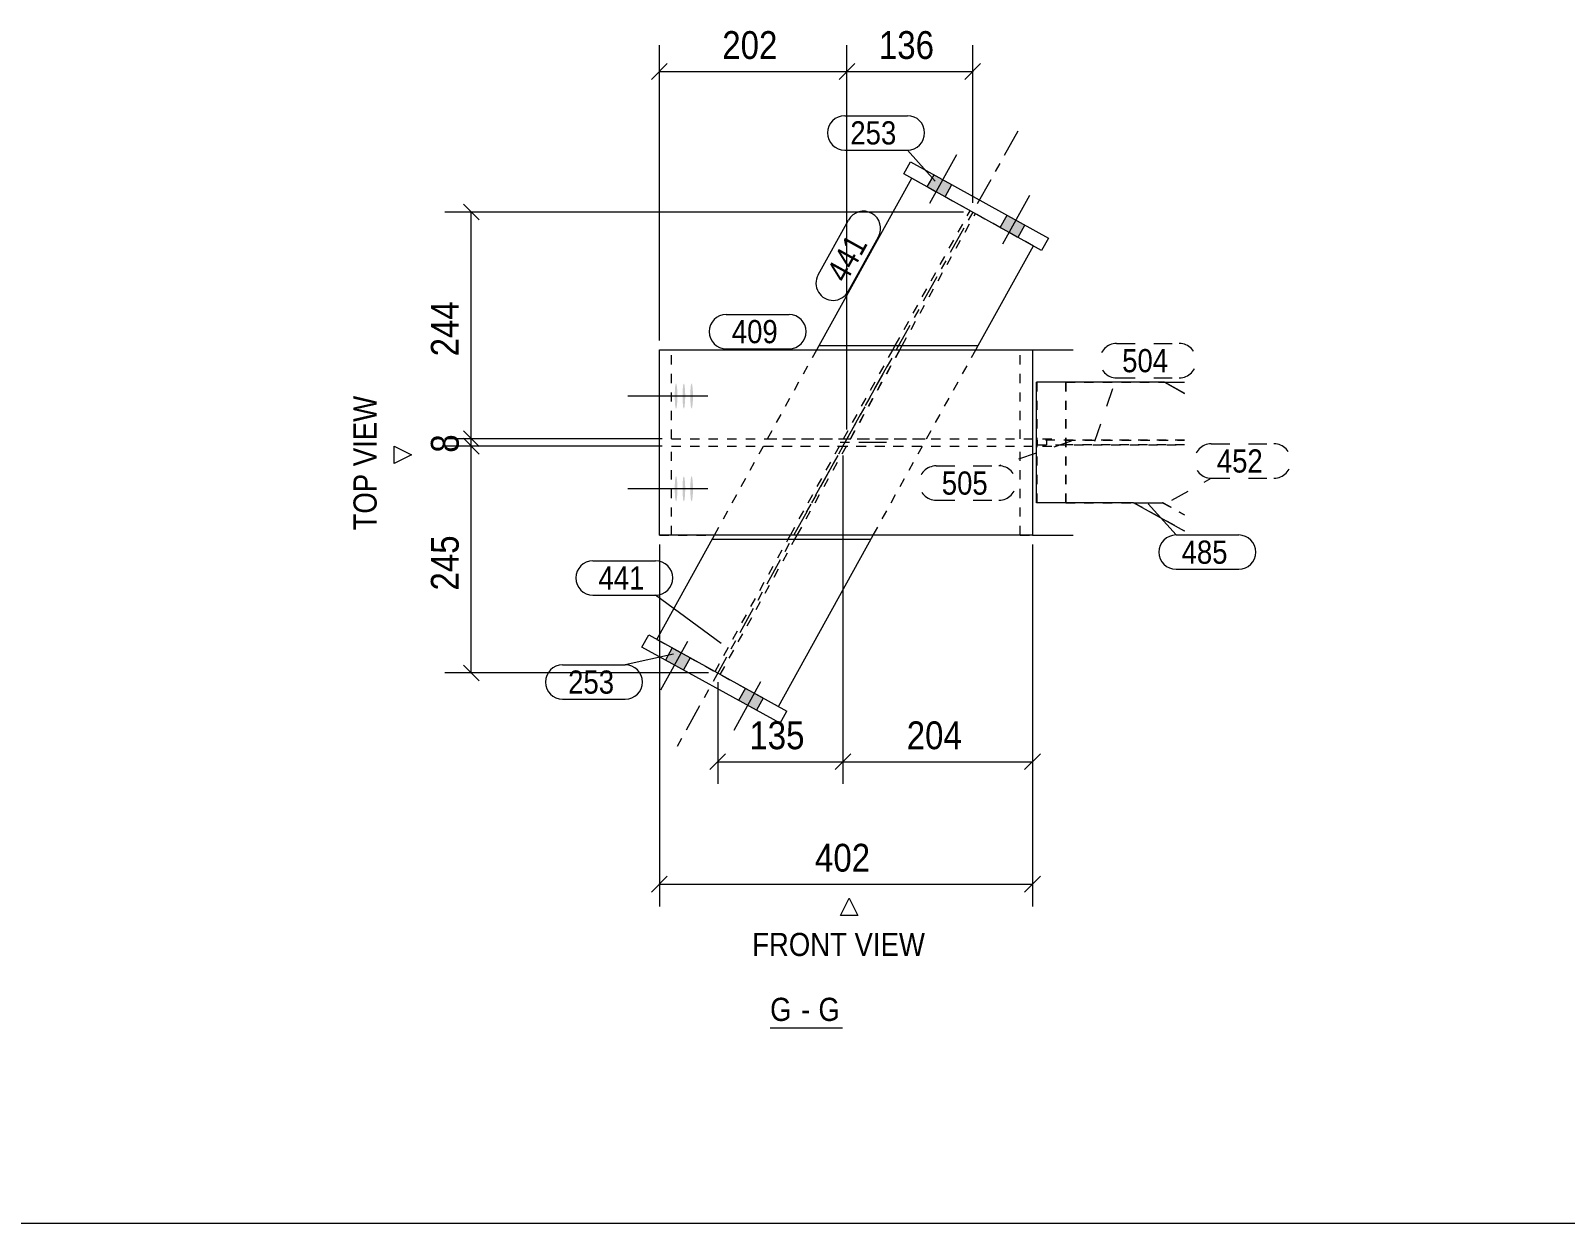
# Model space of a CAD drawing. Header units: millimetres. Extents: x 2 to 825, y 1 to 579.
# Drawn here: x 494 to 659.5, y 5 to 133.6 of the extents above; entities that cross this region are included whole.
import ezdxf

# ---------------------------------------------------------------- set-up
doc = ezdxf.new("R2010")
doc.units = ezdxf.units.MM
for name, pattern in [('XKITLINE00', [0]), ('XKITLINE01', [4, 1, -1, 1, -1]), ('XKITLINE02', [4, 2, -2]), ('XKITLINE03', [6, 3, -1, 1, -1])]:
    doc.linetypes.add(name, pattern=pattern)
for name, color, linetype, lineweight in [('Bolt', 3, 'Continuous', 0), ('Dimensions', 7, 'Continuous', 0), ('DrawingSheet', 5, 'Continuous', 0), ('OtherObjectType', 7, 'Continuous', 0), ('Part', 2, 'Continuous', 0), ('PartMark', 7, 'Continuous', 0)]:
    doc.layers.add(name, color=color, linetype=linetype, lineweight=lineweight)
doc.styles.add('ARIAL', font='ARIAL.TTF')

# ---------------------------------------------------------------- blocks, each defined once
blk = doc.blocks.new('*A95')
at = {"layer": 'Bolt'}
for points in [[(563.49, 94.24), (563.49, 94.27), (563.49, 94.3), (563.49, 94.34), (563.49, 94.37), (563.49, 94.4), (563.49, 94.43), (563.49, 94.47), (563.49, 94.5), (563.49, 94.53), (563.49, 94.56), (563.49, 94.59), (563.49, 94.63), (563.49, 94.66), (563.5, 94.69), (563.5, 94.72), (563.5, 94.75), (563.5, 94.78), (563.5, 94.81), (563.5, 94.84), (563.5, 94.87), (563.51, 94.9), (563.51, 94.93), (563.51, 94.95), (563.51, 94.98), (563.51, 95.01), (563.52, 95.03), (563.52, 95.06), (563.52, 95.08), (563.52, 95.11), (563.53, 95.13), (563.53, 95.16), (563.53, 95.18), (563.53, 95.2), (563.54, 95.23), (563.54, 95.25), (563.54, 95.27), (563.54, 95.29), (563.55, 95.31), (563.55, 95.33), (563.55, 95.34), (563.55, 95.36), (563.56, 95.38), (563.56, 95.39), (563.56, 95.41), (563.57, 95.42), (563.57, 95.44), (563.57, 95.45), (563.58, 95.46), (563.58, 95.47), (563.58, 95.48), (563.59, 95.49), (563.59, 95.5), (563.59, 95.51), (563.6, 95.52), (563.6, 95.53), (563.6, 95.53), (563.61, 95.54), (563.61, 95.54), (563.61, 95.55), (563.62, 95.55), (563.62, 95.55), (563.62, 95.55), (563.63, 95.55), (563.63, 95.55), (563.63, 95.55), (563.64, 95.55), (563.64, 95.55), (563.65, 95.54), (563.65, 95.54), (563.65, 95.53), (563.66, 95.53), (563.66, 95.52), (563.66, 95.51), (563.67, 95.5), (563.67, 95.49), (563.67, 95.48), (563.68, 95.47), (563.68, 95.46), (563.68, 95.45), (563.69, 95.44), (563.69, 95.42), (563.69, 95.41), (563.69, 95.39), (563.7, 95.38), (563.7, 95.36), (563.7, 95.34), (563.71, 95.33), (563.71, 95.31), (563.71, 95.29), (563.71, 95.27), (563.72, 95.25), (563.72, 95.23), (563.72, 95.2), (563.73, 95.18), (563.73, 95.16), (563.73, 95.13), (563.73, 95.11), (563.73, 95.08), (563.74, 95.06), (563.74, 95.03), (563.74, 95.01), (563.74, 94.98), (563.75, 94.95), (563.75, 94.93), (563.75, 94.9), (563.75, 94.87), (563.75, 94.84), (563.75, 94.81), (563.76, 94.78), (563.76, 94.75), (563.76, 94.72), (563.76, 94.69), (563.76, 94.66), (563.76, 94.63), (563.76, 94.59), (563.76, 94.56), (563.77, 94.53), (563.77, 94.5), (563.77, 94.47), (563.77, 94.43), (563.77, 94.4), (563.77, 94.37), (563.77, 94.34), (563.77, 94.3), (563.77, 94.27), (563.77, 94.24), (563.77, 94.2), (563.77, 94.17), (563.77, 94.14), (563.77, 94.1), (563.77, 94.07), (563.77, 94.04), (563.77, 94), (563.77, 93.97), (563.77, 93.94), (563.77, 93.91), (563.77, 93.87), (563.76, 93.84), (563.76, 93.81), (563.76, 93.78), (563.76, 93.75), (563.76, 93.72), (563.76, 93.69), (563.76, 93.66), (563.76, 93.63), (563.75, 93.6), (563.75, 93.57), (563.75, 93.54), (563.75, 93.51), (563.75, 93.48), (563.75, 93.45), (563.74, 93.43), (563.74, 93.4), (563.74, 93.37), (563.74, 93.35), (563.73, 93.32), (563.73, 93.3), (563.73, 93.27), (563.73, 93.25), (563.73, 93.23), (563.72, 93.2), (563.72, 93.18), (563.72, 93.16), (563.71, 93.14), (563.71, 93.12), (563.71, 93.1), (563.71, 93.08), (563.7, 93.06), (563.7, 93.04), (563.7, 93.03), (563.69, 93.01), (563.69, 93), (563.69, 92.98), (563.69, 92.97), (563.68, 92.96), (563.68, 92.94), (563.68, 92.93), (563.67, 92.92), (563.67, 92.91), (563.67, 92.9), (563.66, 92.89), (563.66, 92.89), (563.66, 92.88), (563.65, 92.87), (563.65, 92.87), (563.65, 92.86), (563.64, 92.86), (563.64, 92.86), (563.63, 92.85), (563.63, 92.85), (563.63, 92.85), (563.62, 92.85), (563.62, 92.85), (563.62, 92.86), (563.61, 92.86), (563.61, 92.86), (563.61, 92.87), (563.6, 92.87), (563.6, 92.88), (563.6, 92.89), (563.59, 92.89), (563.59, 92.9), (563.59, 92.91), (563.58, 92.92), (563.58, 92.93), (563.58, 92.94), (563.57, 92.96), (563.57, 92.97), (563.57, 92.98), (563.56, 93), (563.56, 93.01), (563.56, 93.03), (563.55, 93.04), (563.55, 93.06), (563.55, 93.08), (563.55, 93.1), (563.54, 93.12), (563.54, 93.14), (563.54, 93.16), (563.54, 93.18), (563.53, 93.2), (563.53, 93.23), (563.53, 93.25), (563.53, 93.27), (563.52, 93.3), (563.52, 93.32), (563.52, 93.35), (563.52, 93.37), (563.51, 93.4), (563.51, 93.43), (563.51, 93.45), (563.51, 93.48), (563.51, 93.51), (563.5, 93.54), (563.5, 93.57), (563.5, 93.6), (563.5, 93.63), (563.5, 93.66), (563.5, 93.69), (563.5, 93.72), (563.49, 93.75), (563.49, 93.78), (563.49, 93.81), (563.49, 93.84), (563.49, 93.87), (563.49, 93.91), (563.49, 93.94), (563.49, 93.97), (563.49, 94), (563.49, 94.04), (563.49, 94.07), (563.49, 94.1), (563.49, 94.14), (563.49, 94.17), (563.49, 94.2)], [(564.33, 94.24), (564.33, 94.27), (564.33, 94.3), (564.33, 94.34), (564.33, 94.37), (564.33, 94.4), (564.33, 94.43), (564.33, 94.47), (564.33, 94.5), (564.33, 94.53), (564.33, 94.56), (564.33, 94.59), (564.33, 94.63), (564.33, 94.66), (564.33, 94.69), (564.34, 94.72), (564.34, 94.75), (564.34, 94.78), (564.34, 94.81), (564.34, 94.84), (564.34, 94.87), (564.35, 94.9), (564.35, 94.93), (564.35, 94.95), (564.35, 94.98), (564.35, 95.01), (564.36, 95.03), (564.36, 95.06), (564.36, 95.08), (564.36, 95.11), (564.36, 95.13), (564.37, 95.16), (564.37, 95.18), (564.37, 95.2), (564.37, 95.23), (564.38, 95.25), (564.38, 95.27), (564.38, 95.29), (564.39, 95.31), (564.39, 95.33), (564.39, 95.34), (564.39, 95.36), (564.4, 95.38), (564.4, 95.39), (564.4, 95.41), (564.41, 95.42), (564.41, 95.44), (564.41, 95.45), (564.42, 95.46), (564.42, 95.47), (564.42, 95.48), (564.43, 95.49), (564.43, 95.5), (564.43, 95.51), (564.44, 95.52), (564.44, 95.53), (564.44, 95.53), (564.45, 95.54), (564.45, 95.54), (564.45, 95.55), (564.46, 95.55), (564.46, 95.55), (564.46, 95.55), (564.47, 95.55), (564.47, 95.55), (564.47, 95.55), (564.48, 95.55), (564.48, 95.55), (564.48, 95.54), (564.49, 95.54), (564.49, 95.53), (564.49, 95.53), (564.5, 95.52), (564.5, 95.51), (564.5, 95.5), (564.51, 95.49), (564.51, 95.48), (564.51, 95.47), (564.52, 95.46), (564.52, 95.45), (564.52, 95.44), (564.53, 95.42), (564.53, 95.41), (564.53, 95.39), (564.54, 95.38), (564.54, 95.36), (564.54, 95.34), (564.55, 95.33), (564.55, 95.31), (564.55, 95.29), (564.55, 95.27), (564.56, 95.25), (564.56, 95.23), (564.56, 95.2), (564.56, 95.18), (564.57, 95.16), (564.57, 95.13), (564.57, 95.11), (564.57, 95.08), (564.58, 95.06), (564.58, 95.03), (564.58, 95.01), (564.58, 94.98), (564.58, 94.95), (564.59, 94.93), (564.59, 94.9), (564.59, 94.87), (564.59, 94.84), (564.59, 94.81), (564.59, 94.78), (564.6, 94.75), (564.6, 94.72), (564.6, 94.69), (564.6, 94.66), (564.6, 94.63), (564.6, 94.59), (564.6, 94.56), (564.6, 94.53), (564.61, 94.5), (564.61, 94.47), (564.61, 94.43), (564.61, 94.4), (564.61, 94.37), (564.61, 94.34), (564.61, 94.3), (564.61, 94.27), (564.61, 94.24), (564.61, 94.2), (564.61, 94.17), (564.61, 94.14), (564.61, 94.1), (564.61, 94.07), (564.61, 94.04), (564.61, 94), (564.61, 93.97), (564.61, 93.94), (564.61, 93.91), (564.6, 93.87), (564.6, 93.84), (564.6, 93.81), (564.6, 93.78), (564.6, 93.75), (564.6, 93.72), (564.6, 93.69), (564.6, 93.66), (564.59, 93.63), (564.59, 93.6), (564.59, 93.57), (564.59, 93.54), (564.59, 93.51), (564.59, 93.48), (564.58, 93.45), (564.58, 93.43), (564.58, 93.4), (564.58, 93.37), (564.58, 93.35), (564.57, 93.32), (564.57, 93.3), (564.57, 93.27), (564.57, 93.25), (564.56, 93.23), (564.56, 93.2), (564.56, 93.18), (564.56, 93.16), (564.55, 93.14), (564.55, 93.12), (564.55, 93.1), (564.55, 93.08), (564.54, 93.06), (564.54, 93.04), (564.54, 93.03), (564.53, 93.01), (564.53, 93), (564.53, 92.98), (564.52, 92.97), (564.52, 92.96), (564.52, 92.94), (564.51, 92.93), (564.51, 92.92), (564.51, 92.91), (564.5, 92.9), (564.5, 92.89), (564.5, 92.89), (564.49, 92.88), (564.49, 92.87), (564.49, 92.87), (564.48, 92.86), (564.48, 92.86), (564.48, 92.86), (564.47, 92.85), (564.47, 92.85), (564.47, 92.85), (564.46, 92.85), (564.46, 92.85), (564.46, 92.86), (564.45, 92.86), (564.45, 92.86), (564.45, 92.87), (564.44, 92.87), (564.44, 92.88), (564.44, 92.89), (564.43, 92.89), (564.43, 92.9), (564.43, 92.91), (564.42, 92.92), (564.42, 92.93), (564.42, 92.94), (564.41, 92.96), (564.41, 92.97), (564.41, 92.98), (564.4, 93), (564.4, 93.01), (564.4, 93.03), (564.39, 93.04), (564.39, 93.06), (564.39, 93.08), (564.39, 93.1), (564.38, 93.12), (564.38, 93.14), (564.38, 93.16), (564.37, 93.18), (564.37, 93.2), (564.37, 93.23), (564.37, 93.25), (564.36, 93.27), (564.36, 93.3), (564.36, 93.32), (564.36, 93.35), (564.36, 93.37), (564.35, 93.4), (564.35, 93.43), (564.35, 93.45), (564.35, 93.48), (564.35, 93.51), (564.34, 93.54), (564.34, 93.57), (564.34, 93.6), (564.34, 93.63), (564.34, 93.66), (564.34, 93.69), (564.33, 93.72), (564.33, 93.75), (564.33, 93.78), (564.33, 93.81), (564.33, 93.84), (564.33, 93.87), (564.33, 93.91), (564.33, 93.94), (564.33, 93.97), (564.33, 94), (564.33, 94.04), (564.33, 94.07), (564.33, 94.1), (564.33, 94.14), (564.33, 94.17), (564.33, 94.2)], [(565.16, 94.24), (565.16, 94.27), (565.16, 94.3), (565.17, 94.34), (565.17, 94.37), (565.17, 94.4), (565.17, 94.43), (565.17, 94.47), (565.17, 94.5), (565.17, 94.53), (565.17, 94.56), (565.17, 94.59), (565.17, 94.63), (565.17, 94.66), (565.17, 94.69), (565.18, 94.72), (565.18, 94.75), (565.18, 94.78), (565.18, 94.81), (565.18, 94.84), (565.18, 94.87), (565.18, 94.9), (565.19, 94.93), (565.19, 94.95), (565.19, 94.98), (565.19, 95.01), (565.19, 95.03), (565.2, 95.06), (565.2, 95.08), (565.2, 95.11), (565.2, 95.13), (565.21, 95.16), (565.21, 95.18), (565.21, 95.2), (565.21, 95.23), (565.22, 95.25), (565.22, 95.27), (565.22, 95.29), (565.22, 95.31), (565.23, 95.33), (565.23, 95.34), (565.23, 95.36), (565.24, 95.38), (565.24, 95.39), (565.24, 95.41), (565.25, 95.42), (565.25, 95.44), (565.25, 95.45), (565.26, 95.46), (565.26, 95.47), (565.26, 95.48), (565.26, 95.49), (565.27, 95.5), (565.27, 95.51), (565.27, 95.52), (565.28, 95.53), (565.28, 95.53), (565.29, 95.54), (565.29, 95.54), (565.29, 95.55), (565.3, 95.55), (565.3, 95.55), (565.3, 95.55), (565.31, 95.55), (565.31, 95.55), (565.31, 95.55), (565.32, 95.55), (565.32, 95.55), (565.32, 95.54), (565.33, 95.54), (565.33, 95.53), (565.33, 95.53), (565.34, 95.52), (565.34, 95.51), (565.34, 95.5), (565.35, 95.49), (565.35, 95.48), (565.35, 95.47), (565.36, 95.46), (565.36, 95.45), (565.36, 95.44), (565.37, 95.42), (565.37, 95.41), (565.37, 95.39), (565.38, 95.38), (565.38, 95.36), (565.38, 95.34), (565.38, 95.33), (565.39, 95.31), (565.39, 95.29), (565.39, 95.27), (565.4, 95.25), (565.4, 95.23), (565.4, 95.2), (565.4, 95.18), (565.41, 95.16), (565.41, 95.13), (565.41, 95.11), (565.41, 95.08), (565.42, 95.06), (565.42, 95.03), (565.42, 95.01), (565.42, 94.98), (565.42, 94.95), (565.43, 94.93), (565.43, 94.9), (565.43, 94.87), (565.43, 94.84), (565.43, 94.81), (565.43, 94.78), (565.44, 94.75), (565.44, 94.72), (565.44, 94.69), (565.44, 94.66), (565.44, 94.63), (565.44, 94.59), (565.44, 94.56), (565.44, 94.53), (565.44, 94.5), (565.44, 94.47), (565.45, 94.43), (565.45, 94.4), (565.45, 94.37), (565.45, 94.34), (565.45, 94.3), (565.45, 94.27), (565.45, 94.24), (565.45, 94.2), (565.45, 94.17), (565.45, 94.14), (565.45, 94.1), (565.45, 94.07), (565.45, 94.04), (565.45, 94), (565.45, 93.97), (565.44, 93.94), (565.44, 93.91), (565.44, 93.87), (565.44, 93.84), (565.44, 93.81), (565.44, 93.78), (565.44, 93.75), (565.44, 93.72), (565.44, 93.69), (565.44, 93.66), (565.43, 93.63), (565.43, 93.6), (565.43, 93.57), (565.43, 93.54), (565.43, 93.51), (565.43, 93.48), (565.42, 93.45), (565.42, 93.43), (565.42, 93.4), (565.42, 93.37), (565.42, 93.35), (565.41, 93.32), (565.41, 93.3), (565.41, 93.27), (565.41, 93.25), (565.4, 93.23), (565.4, 93.2), (565.4, 93.18), (565.4, 93.16), (565.39, 93.14), (565.39, 93.12), (565.39, 93.1), (565.38, 93.08), (565.38, 93.06), (565.38, 93.04), (565.38, 93.03), (565.37, 93.01), (565.37, 93), (565.37, 92.98), (565.36, 92.97), (565.36, 92.96), (565.36, 92.94), (565.35, 92.93), (565.35, 92.92), (565.35, 92.91), (565.34, 92.9), (565.34, 92.89), (565.34, 92.89), (565.33, 92.88), (565.33, 92.87), (565.33, 92.87), (565.32, 92.86), (565.32, 92.86), (565.32, 92.86), (565.31, 92.85), (565.31, 92.85), (565.31, 92.85), (565.3, 92.85), (565.3, 92.85), (565.3, 92.86), (565.29, 92.86), (565.29, 92.86), (565.29, 92.87), (565.28, 92.87), (565.28, 92.88), (565.27, 92.89), (565.27, 92.89), (565.27, 92.9), (565.26, 92.91), (565.26, 92.92), (565.26, 92.93), (565.26, 92.94), (565.25, 92.96), (565.25, 92.97), (565.25, 92.98), (565.24, 93), (565.24, 93.01), (565.24, 93.03), (565.23, 93.04), (565.23, 93.06), (565.23, 93.08), (565.22, 93.1), (565.22, 93.12), (565.22, 93.14), (565.22, 93.16), (565.21, 93.18), (565.21, 93.2), (565.21, 93.23), (565.21, 93.25), (565.2, 93.27), (565.2, 93.3), (565.2, 93.32), (565.2, 93.35), (565.19, 93.37), (565.19, 93.4), (565.19, 93.43), (565.19, 93.45), (565.19, 93.48), (565.18, 93.51), (565.18, 93.54), (565.18, 93.57), (565.18, 93.6), (565.18, 93.63), (565.18, 93.66), (565.18, 93.69), (565.17, 93.72), (565.17, 93.75), (565.17, 93.78), (565.17, 93.81), (565.17, 93.84), (565.17, 93.87), (565.17, 93.91), (565.17, 93.94), (565.17, 93.97), (565.17, 94), (565.17, 94.04), (565.17, 94.07), (565.16, 94.1), (565.16, 94.14), (565.16, 94.17), (565.16, 94.2)], [(563.49, 84.24), (563.49, 84.27), (563.49, 84.3), (563.49, 84.34), (563.49, 84.37), (563.49, 84.4), (563.49, 84.43), (563.49, 84.47), (563.49, 84.5), (563.49, 84.53), (563.49, 84.56), (563.49, 84.59), (563.49, 84.63), (563.49, 84.66), (563.5, 84.69), (563.5, 84.72), (563.5, 84.75), (563.5, 84.78), (563.5, 84.81), (563.5, 84.84), (563.5, 84.87), (563.51, 84.9), (563.51, 84.93), (563.51, 84.95), (563.51, 84.98), (563.51, 85.01), (563.52, 85.03), (563.52, 85.06), (563.52, 85.08), (563.52, 85.11), (563.53, 85.13), (563.53, 85.16), (563.53, 85.18), (563.53, 85.2), (563.54, 85.23), (563.54, 85.25), (563.54, 85.27), (563.54, 85.29), (563.55, 85.31), (563.55, 85.33), (563.55, 85.34), (563.55, 85.36), (563.56, 85.38), (563.56, 85.39), (563.56, 85.41), (563.57, 85.42), (563.57, 85.44), (563.57, 85.45), (563.58, 85.46), (563.58, 85.47), (563.58, 85.48), (563.59, 85.49), (563.59, 85.5), (563.59, 85.51), (563.6, 85.52), (563.6, 85.53), (563.6, 85.53), (563.61, 85.54), (563.61, 85.54), (563.61, 85.55), (563.62, 85.55), (563.62, 85.55), (563.62, 85.55), (563.63, 85.55), (563.63, 85.55), (563.63, 85.55), (563.64, 85.55), (563.64, 85.55), (563.65, 85.54), (563.65, 85.54), (563.65, 85.53), (563.66, 85.53), (563.66, 85.52), (563.66, 85.51), (563.67, 85.5), (563.67, 85.49), (563.67, 85.48), (563.68, 85.47), (563.68, 85.46), (563.68, 85.45), (563.69, 85.44), (563.69, 85.42), (563.69, 85.41), (563.69, 85.39), (563.7, 85.38), (563.7, 85.36), (563.7, 85.34), (563.71, 85.33), (563.71, 85.31), (563.71, 85.29), (563.71, 85.27), (563.72, 85.25), (563.72, 85.23), (563.72, 85.2), (563.73, 85.18), (563.73, 85.16), (563.73, 85.13), (563.73, 85.11), (563.73, 85.08), (563.74, 85.06), (563.74, 85.03), (563.74, 85.01), (563.74, 84.98), (563.75, 84.95), (563.75, 84.93), (563.75, 84.9), (563.75, 84.87), (563.75, 84.84), (563.75, 84.81), (563.76, 84.78), (563.76, 84.75), (563.76, 84.72), (563.76, 84.69), (563.76, 84.66), (563.76, 84.63), (563.76, 84.59), (563.76, 84.56), (563.77, 84.53), (563.77, 84.5), (563.77, 84.47), (563.77, 84.43), (563.77, 84.4), (563.77, 84.37), (563.77, 84.34), (563.77, 84.3), (563.77, 84.27), (563.77, 84.24), (563.77, 84.2), (563.77, 84.17), (563.77, 84.14), (563.77, 84.1), (563.77, 84.07), (563.77, 84.04), (563.77, 84), (563.77, 83.97), (563.77, 83.94), (563.77, 83.91), (563.77, 83.87), (563.76, 83.84), (563.76, 83.81), (563.76, 83.78), (563.76, 83.75), (563.76, 83.72), (563.76, 83.69), (563.76, 83.66), (563.76, 83.63), (563.75, 83.6), (563.75, 83.57), (563.75, 83.54), (563.75, 83.51), (563.75, 83.48), (563.75, 83.45), (563.74, 83.43), (563.74, 83.4), (563.74, 83.37), (563.74, 83.35), (563.73, 83.32), (563.73, 83.3), (563.73, 83.27), (563.73, 83.25), (563.73, 83.23), (563.72, 83.2), (563.72, 83.18), (563.72, 83.16), (563.71, 83.14), (563.71, 83.12), (563.71, 83.1), (563.71, 83.08), (563.7, 83.06), (563.7, 83.04), (563.7, 83.03), (563.69, 83.01), (563.69, 83), (563.69, 82.98), (563.69, 82.97), (563.68, 82.96), (563.68, 82.94), (563.68, 82.93), (563.67, 82.92), (563.67, 82.91), (563.67, 82.9), (563.66, 82.89), (563.66, 82.89), (563.66, 82.88), (563.65, 82.87), (563.65, 82.87), (563.65, 82.86), (563.64, 82.86), (563.64, 82.86), (563.63, 82.85), (563.63, 82.85), (563.63, 82.85), (563.62, 82.85), (563.62, 82.85), (563.62, 82.86), (563.61, 82.86), (563.61, 82.86), (563.61, 82.87), (563.6, 82.87), (563.6, 82.88), (563.6, 82.89), (563.59, 82.89), (563.59, 82.9), (563.59, 82.91), (563.58, 82.92), (563.58, 82.93), (563.58, 82.94), (563.57, 82.96), (563.57, 82.97), (563.57, 82.98), (563.56, 83), (563.56, 83.01), (563.56, 83.03), (563.55, 83.04), (563.55, 83.06), (563.55, 83.08), (563.55, 83.1), (563.54, 83.12), (563.54, 83.14), (563.54, 83.16), (563.54, 83.18), (563.53, 83.2), (563.53, 83.23), (563.53, 83.25), (563.53, 83.27), (563.52, 83.3), (563.52, 83.32), (563.52, 83.35), (563.52, 83.37), (563.51, 83.4), (563.51, 83.43), (563.51, 83.45), (563.51, 83.48), (563.51, 83.51), (563.5, 83.54), (563.5, 83.57), (563.5, 83.6), (563.5, 83.63), (563.5, 83.66), (563.5, 83.69), (563.5, 83.72), (563.49, 83.75), (563.49, 83.78), (563.49, 83.81), (563.49, 83.84), (563.49, 83.87), (563.49, 83.91), (563.49, 83.94), (563.49, 83.97), (563.49, 84), (563.49, 84.04), (563.49, 84.07), (563.49, 84.1), (563.49, 84.14), (563.49, 84.17), (563.49, 84.2)], [(564.33, 84.24), (564.33, 84.27), (564.33, 84.3), (564.33, 84.34), (564.33, 84.37), (564.33, 84.4), (564.33, 84.43), (564.33, 84.47), (564.33, 84.5), (564.33, 84.53), (564.33, 84.56), (564.33, 84.59), (564.33, 84.63), (564.33, 84.66), (564.33, 84.69), (564.34, 84.72), (564.34, 84.75), (564.34, 84.78), (564.34, 84.81), (564.34, 84.84), (564.34, 84.87), (564.35, 84.9), (564.35, 84.93), (564.35, 84.95), (564.35, 84.98), (564.35, 85.01), (564.36, 85.03), (564.36, 85.06), (564.36, 85.08), (564.36, 85.11), (564.36, 85.13), (564.37, 85.16), (564.37, 85.18), (564.37, 85.2), (564.37, 85.23), (564.38, 85.25), (564.38, 85.27), (564.38, 85.29), (564.39, 85.31), (564.39, 85.33), (564.39, 85.34), (564.39, 85.36), (564.4, 85.38), (564.4, 85.39), (564.4, 85.41), (564.41, 85.42), (564.41, 85.44), (564.41, 85.45), (564.42, 85.46), (564.42, 85.47), (564.42, 85.48), (564.43, 85.49), (564.43, 85.5), (564.43, 85.51), (564.44, 85.52), (564.44, 85.53), (564.44, 85.53), (564.45, 85.54), (564.45, 85.54), (564.45, 85.55), (564.46, 85.55), (564.46, 85.55), (564.46, 85.55), (564.47, 85.55), (564.47, 85.55), (564.47, 85.55), (564.48, 85.55), (564.48, 85.55), (564.48, 85.54), (564.49, 85.54), (564.49, 85.53), (564.49, 85.53), (564.5, 85.52), (564.5, 85.51), (564.5, 85.5), (564.51, 85.49), (564.51, 85.48), (564.51, 85.47), (564.52, 85.46), (564.52, 85.45), (564.52, 85.44), (564.53, 85.42), (564.53, 85.41), (564.53, 85.39), (564.54, 85.38), (564.54, 85.36), (564.54, 85.34), (564.55, 85.33), (564.55, 85.31), (564.55, 85.29), (564.55, 85.27), (564.56, 85.25), (564.56, 85.23), (564.56, 85.2), (564.56, 85.18), (564.57, 85.16), (564.57, 85.13), (564.57, 85.11), (564.57, 85.08), (564.58, 85.06), (564.58, 85.03), (564.58, 85.01), (564.58, 84.98), (564.58, 84.95), (564.59, 84.93), (564.59, 84.9), (564.59, 84.87), (564.59, 84.84), (564.59, 84.81), (564.59, 84.78), (564.6, 84.75), (564.6, 84.72), (564.6, 84.69), (564.6, 84.66), (564.6, 84.63), (564.6, 84.59), (564.6, 84.56), (564.6, 84.53), (564.61, 84.5), (564.61, 84.47), (564.61, 84.43), (564.61, 84.4), (564.61, 84.37), (564.61, 84.34), (564.61, 84.3), (564.61, 84.27), (564.61, 84.24), (564.61, 84.2), (564.61, 84.17), (564.61, 84.14), (564.61, 84.1), (564.61, 84.07), (564.61, 84.04), (564.61, 84), (564.61, 83.97), (564.61, 83.94), (564.61, 83.91), (564.6, 83.87), (564.6, 83.84), (564.6, 83.81), (564.6, 83.78), (564.6, 83.75), (564.6, 83.72), (564.6, 83.69), (564.6, 83.66), (564.59, 83.63), (564.59, 83.6), (564.59, 83.57), (564.59, 83.54), (564.59, 83.51), (564.59, 83.48), (564.58, 83.45), (564.58, 83.43), (564.58, 83.4), (564.58, 83.37), (564.58, 83.35), (564.57, 83.32), (564.57, 83.3), (564.57, 83.27), (564.57, 83.25), (564.56, 83.23), (564.56, 83.2), (564.56, 83.18), (564.56, 83.16), (564.55, 83.14), (564.55, 83.12), (564.55, 83.1), (564.55, 83.08), (564.54, 83.06), (564.54, 83.04), (564.54, 83.03), (564.53, 83.01), (564.53, 83), (564.53, 82.98), (564.52, 82.97), (564.52, 82.96), (564.52, 82.94), (564.51, 82.93), (564.51, 82.92), (564.51, 82.91), (564.5, 82.9), (564.5, 82.89), (564.5, 82.89), (564.49, 82.88), (564.49, 82.87), (564.49, 82.87), (564.48, 82.86), (564.48, 82.86), (564.48, 82.86), (564.47, 82.85), (564.47, 82.85), (564.47, 82.85), (564.46, 82.85), (564.46, 82.85), (564.46, 82.86), (564.45, 82.86), (564.45, 82.86), (564.45, 82.87), (564.44, 82.87), (564.44, 82.88), (564.44, 82.89), (564.43, 82.89), (564.43, 82.9), (564.43, 82.91), (564.42, 82.92), (564.42, 82.93), (564.42, 82.94), (564.41, 82.96), (564.41, 82.97), (564.41, 82.98), (564.4, 83), (564.4, 83.01), (564.4, 83.03), (564.39, 83.04), (564.39, 83.06), (564.39, 83.08), (564.39, 83.1), (564.38, 83.12), (564.38, 83.14), (564.38, 83.16), (564.37, 83.18), (564.37, 83.2), (564.37, 83.23), (564.37, 83.25), (564.36, 83.27), (564.36, 83.3), (564.36, 83.32), (564.36, 83.35), (564.36, 83.37), (564.35, 83.4), (564.35, 83.43), (564.35, 83.45), (564.35, 83.48), (564.35, 83.51), (564.34, 83.54), (564.34, 83.57), (564.34, 83.6), (564.34, 83.63), (564.34, 83.66), (564.34, 83.69), (564.33, 83.72), (564.33, 83.75), (564.33, 83.78), (564.33, 83.81), (564.33, 83.84), (564.33, 83.87), (564.33, 83.91), (564.33, 83.94), (564.33, 83.97), (564.33, 84), (564.33, 84.04), (564.33, 84.07), (564.33, 84.1), (564.33, 84.14), (564.33, 84.17), (564.33, 84.2)], [(565.16, 84.24), (565.16, 84.27), (565.16, 84.3), (565.17, 84.34), (565.17, 84.37), (565.17, 84.4), (565.17, 84.43), (565.17, 84.47), (565.17, 84.5), (565.17, 84.53), (565.17, 84.56), (565.17, 84.59), (565.17, 84.63), (565.17, 84.66), (565.17, 84.69), (565.18, 84.72), (565.18, 84.75), (565.18, 84.78), (565.18, 84.81), (565.18, 84.84), (565.18, 84.87), (565.18, 84.9), (565.19, 84.93), (565.19, 84.95), (565.19, 84.98), (565.19, 85.01), (565.19, 85.03), (565.2, 85.06), (565.2, 85.08), (565.2, 85.11), (565.2, 85.13), (565.21, 85.16), (565.21, 85.18), (565.21, 85.2), (565.21, 85.23), (565.22, 85.25), (565.22, 85.27), (565.22, 85.29), (565.22, 85.31), (565.23, 85.33), (565.23, 85.34), (565.23, 85.36), (565.24, 85.38), (565.24, 85.39), (565.24, 85.41), (565.25, 85.42), (565.25, 85.44), (565.25, 85.45), (565.26, 85.46), (565.26, 85.47), (565.26, 85.48), (565.26, 85.49), (565.27, 85.5), (565.27, 85.51), (565.27, 85.52), (565.28, 85.53), (565.28, 85.53), (565.29, 85.54), (565.29, 85.54), (565.29, 85.55), (565.3, 85.55), (565.3, 85.55), (565.3, 85.55), (565.31, 85.55), (565.31, 85.55), (565.31, 85.55), (565.32, 85.55), (565.32, 85.55), (565.32, 85.54), (565.33, 85.54), (565.33, 85.53), (565.33, 85.53), (565.34, 85.52), (565.34, 85.51), (565.34, 85.5), (565.35, 85.49), (565.35, 85.48), (565.35, 85.47), (565.36, 85.46), (565.36, 85.45), (565.36, 85.44), (565.37, 85.42), (565.37, 85.41), (565.37, 85.39), (565.38, 85.38), (565.38, 85.36), (565.38, 85.34), (565.38, 85.33), (565.39, 85.31), (565.39, 85.29), (565.39, 85.27), (565.4, 85.25), (565.4, 85.23), (565.4, 85.2), (565.4, 85.18), (565.41, 85.16), (565.41, 85.13), (565.41, 85.11), (565.41, 85.08), (565.42, 85.06), (565.42, 85.03), (565.42, 85.01), (565.42, 84.98), (565.42, 84.95), (565.43, 84.93), (565.43, 84.9), (565.43, 84.87), (565.43, 84.84), (565.43, 84.81), (565.43, 84.78), (565.44, 84.75), (565.44, 84.72), (565.44, 84.69), (565.44, 84.66), (565.44, 84.63), (565.44, 84.59), (565.44, 84.56), (565.44, 84.53), (565.44, 84.5), (565.44, 84.47), (565.45, 84.43), (565.45, 84.4), (565.45, 84.37), (565.45, 84.34), (565.45, 84.3), (565.45, 84.27), (565.45, 84.24), (565.45, 84.2), (565.45, 84.17), (565.45, 84.14), (565.45, 84.1), (565.45, 84.07), (565.45, 84.04), (565.45, 84), (565.45, 83.97), (565.44, 83.94), (565.44, 83.91), (565.44, 83.87), (565.44, 83.84), (565.44, 83.81), (565.44, 83.78), (565.44, 83.75), (565.44, 83.72), (565.44, 83.69), (565.44, 83.66), (565.43, 83.63), (565.43, 83.6), (565.43, 83.57), (565.43, 83.54), (565.43, 83.51), (565.43, 83.48), (565.42, 83.45), (565.42, 83.43), (565.42, 83.4), (565.42, 83.37), (565.42, 83.35), (565.41, 83.32), (565.41, 83.3), (565.41, 83.27), (565.41, 83.25), (565.4, 83.23), (565.4, 83.2), (565.4, 83.18), (565.4, 83.16), (565.39, 83.14), (565.39, 83.12), (565.39, 83.1), (565.38, 83.08), (565.38, 83.06), (565.38, 83.04), (565.38, 83.03), (565.37, 83.01), (565.37, 83), (565.37, 82.98), (565.36, 82.97), (565.36, 82.96), (565.36, 82.94), (565.35, 82.93), (565.35, 82.92), (565.35, 82.91), (565.34, 82.9), (565.34, 82.89), (565.34, 82.89), (565.33, 82.88), (565.33, 82.87), (565.33, 82.87), (565.32, 82.86), (565.32, 82.86), (565.32, 82.86), (565.31, 82.85), (565.31, 82.85), (565.31, 82.85), (565.3, 82.85), (565.3, 82.85), (565.3, 82.86), (565.29, 82.86), (565.29, 82.86), (565.29, 82.87), (565.28, 82.87), (565.28, 82.88), (565.27, 82.89), (565.27, 82.89), (565.27, 82.9), (565.26, 82.91), (565.26, 82.92), (565.26, 82.93), (565.26, 82.94), (565.25, 82.96), (565.25, 82.97), (565.25, 82.98), (565.24, 83), (565.24, 83.01), (565.24, 83.03), (565.23, 83.04), (565.23, 83.06), (565.23, 83.08), (565.22, 83.1), (565.22, 83.12), (565.22, 83.14), (565.22, 83.16), (565.21, 83.18), (565.21, 83.2), (565.21, 83.23), (565.21, 83.25), (565.2, 83.27), (565.2, 83.3), (565.2, 83.32), (565.2, 83.35), (565.19, 83.37), (565.19, 83.4), (565.19, 83.43), (565.19, 83.45), (565.19, 83.48), (565.18, 83.51), (565.18, 83.54), (565.18, 83.57), (565.18, 83.6), (565.18, 83.63), (565.18, 83.66), (565.18, 83.69), (565.17, 83.72), (565.17, 83.75), (565.17, 83.78), (565.17, 83.81), (565.17, 83.84), (565.17, 83.87), (565.17, 83.91), (565.17, 83.94), (565.17, 83.97), (565.17, 84), (565.17, 84.04), (565.17, 84.07), (565.16, 84.1), (565.16, 84.14), (565.16, 84.17), (565.16, 84.2)]]:
    blk.add_hatch(color=3, dxfattribs=at).paths.add_polyline_path(points, flags=17)
at = {"layer": 'Bolt', "color": 3, "linetype": 'XKITLINE00', "lineweight": 0}
for p, q in [((565.37, 94.2), (558.41, 94.2)), ((566.21, 94.2), (559.25, 94.2)), ((567.05, 94.2), (560.08, 94.2)), ((565.37, 84.2), (558.41, 84.2)), ((566.21, 84.2), (559.25, 84.2)), ((567.05, 84.2), (560.08, 84.2))]:
    blk.add_line(p, q, dxfattribs=at)
blk = doc.blocks.new('*A96')
at = {"layer": 'Bolt'}
for points in [[(562.49, 65.73), (563.22, 67.04), (565.14, 65.98), (564.42, 64.67)], [(562.49, 65.73), (563.22, 67.04), (565.14, 65.98), (564.42, 64.67)], [(562.49, 65.73), (563.22, 67.04), (565.14, 65.98), (564.42, 64.67)], [(570.37, 61.38), (571.1, 62.69), (573.02, 61.63), (572.3, 60.32)], [(570.37, 61.38), (571.1, 62.69), (573.02, 61.63), (572.3, 60.32)], [(570.37, 61.38), (571.1, 62.69), (573.02, 61.63), (572.3, 60.32)]]:
    blk.add_hatch(color=3, dxfattribs=at).paths.add_polyline_path(points, flags=17)
at = {"layer": 'Bolt', "color": 3, "linetype": 'XKITLINE00', "lineweight": 0}
for p, q in [((564.86, 67.74), (561.96, 62.48)), ((564.86, 67.74), (561.96, 62.48)), ((564.86, 67.74), (561.96, 62.48)), ((563.22, 67.04), (562.49, 65.73)), ((563.22, 67.04), (562.49, 65.73)), ((563.22, 67.04), (562.49, 65.73)), ((565.14, 65.98), (564.42, 64.67)), ((565.14, 65.98), (564.42, 64.67)), ((565.14, 65.98), (564.42, 64.67)), ((572.74, 63.39), (569.84, 58.14)), ((572.74, 63.39), (569.84, 58.14)), ((572.74, 63.39), (569.84, 58.14)), ((571.1, 62.69), (570.37, 61.38)), ((571.1, 62.69), (570.37, 61.38)), ((571.1, 62.69), (570.37, 61.38)), ((573.02, 61.63), (572.3, 60.32)), ((573.02, 61.63), (572.3, 60.32)), ((573.02, 61.63), (572.3, 60.32))]:
    blk.add_line(p, q, dxfattribs=at)
blk = doc.blocks.new('*A97')
at = {"layer": 'Bolt'}
for points in [[(590.72, 116.75), (591.45, 118.06), (593.37, 117), (592.65, 115.69)], [(590.72, 116.75), (591.45, 118.06), (593.37, 117), (592.65, 115.69)], [(590.72, 116.75), (591.45, 118.06), (593.37, 117), (592.65, 115.69)], [(598.59, 112.39), (599.32, 113.7), (601.24, 112.63), (600.52, 111.32)], [(598.59, 112.39), (599.32, 113.7), (601.24, 112.63), (600.52, 111.32)], [(598.59, 112.39), (599.32, 113.7), (601.24, 112.63), (600.52, 111.32)]]:
    blk.add_hatch(color=3, dxfattribs=at).paths.add_polyline_path(points, flags=17)
at = {"layer": 'Bolt', "color": 3, "linetype": 'XKITLINE00', "lineweight": 0}
for p, q in [((591.01, 115), (593.92, 120.24)), ((591.01, 115), (593.92, 120.24)), ((591.01, 115), (593.92, 120.24)), ((590.72, 116.75), (591.45, 118.06)), ((590.72, 116.75), (591.45, 118.06)), ((590.72, 116.75), (591.45, 118.06)), ((592.65, 115.69), (593.37, 117)), ((592.65, 115.69), (593.37, 117)), ((592.65, 115.69), (593.37, 117)), ((598.88, 110.63), (601.79, 115.88)), ((598.88, 110.63), (601.79, 115.88)), ((598.88, 110.63), (601.79, 115.88)), ((598.59, 112.39), (599.32, 113.7)), ((598.59, 112.39), (599.32, 113.7)), ((598.59, 112.39), (599.32, 113.7)), ((600.52, 111.32), (601.24, 112.63)), ((600.52, 111.32), (601.24, 112.63)), ((600.52, 111.32), (601.24, 112.63))]:
    blk.add_line(p, q, dxfattribs=at)
blk = doc.blocks.new('*A98')
at = {"layer": 'Part', "color": 7, "linetype": 'XKITLINE01', "lineweight": 0}
for p, q in [((561.84, 99.2), (567.53, 99.2)), ((561.84, 79.2), (561.84, 99.2)), ((563.14, 89.6), (563.14, 99.2)), ((600.75, 99.2), (602.06, 99.2)), ((600.75, 89.6), (600.75, 99.2)), ((602.06, 99.2), (602.06, 79.2)), ((563.14, 89.6), (605.13, 89.6)), ((563.14, 88.8), (605.13, 88.8)), ((563.14, 79.2), (563.14, 88.8)), ((600.75, 79.2), (600.75, 88.8)), ((561.84, 79.2), (567.53, 79.2)), ((600.75, 79.2), (602.06, 79.2))]:
    blk.add_line(p, q, dxfattribs=at)
at = {"layer": 'Part', "color": 2, "linetype": 'XKITLINE00', "lineweight": 0}
for p, q in [((602.06, 99.2), (606.44, 99.2)), ((602.06, 79.2), (606.44, 79.2))]:
    blk.add_line(p, q, dxfattribs=at)
at = {"layer": 'Part', "color": 7, "linetype": 'XKITLINE03', "lineweight": 0}
blk.add_line((586.33, 89.2), (580.9, 89.2), dxfattribs=at)
blk = doc.blocks.new('*A99')
at = {"layer": 'Part', "color": 2, "linetype": 'XKITLINE00', "lineweight": 0}
for p, q in [((559.95, 67.13), (560.68, 68.44)), ((560.68, 68.44), (575.56, 60.23)), ((574.84, 58.92), (559.95, 67.13)), ((574.84, 58.92), (575.56, 60.23))]:
    blk.add_line(p, q, dxfattribs=at)
blk = doc.blocks.new('*A100')
at = {"layer": 'Part', "color": 2, "linetype": 'XKITLINE00', "lineweight": 0}
for p, q in [((588.19, 118.16), (588.91, 119.47)), ((588.91, 119.47), (603.78, 111.22)), ((603.05, 109.91), (588.19, 118.16)), ((603.78, 111.22), (603.05, 109.91))]:
    blk.add_line(p, q, dxfattribs=at)
blk = doc.blocks.new('*A101')
at = {"layer": 'Part', "color": 7, "linetype": 'XKITLINE03', "lineweight": 0}
blk.add_line((600.47, 122.78), (577.21, 80.86), dxfattribs=at)
at = {"layer": 'Part', "color": 2, "linetype": 'XKITLINE00', "lineweight": 0}
for p, q in [((579.05, 99.64), (589.06, 117.68)), ((596.21, 99.64), (602.18, 110.4)), ((578.81, 99.2), (579.05, 99.64)), ((579.05, 99.64), (596.21, 99.64)), ((587.02, 99.2), (587.26, 99.64)), ((587.76, 99.2), (588, 99.64)), ((595.97, 99.2), (596.21, 99.64))]:
    blk.add_line(p, q, dxfattribs=at)
at = {"layer": 'Part', "color": 7, "linetype": 'XKITLINE01', "lineweight": 0}
for p, q in [((589.06, 117.68), (602.18, 110.4)), ((587.26, 99.64), (595.34, 114.19)), ((588, 99.64), (595.9, 113.88)), ((581.69, 89.6), (587.26, 99.64)), ((573.49, 89.6), (578.81, 99.2)), ((587.76, 99.2), (582.43, 89.6)), ((582.43, 89.6), (587.76, 99.2)), ((590.64, 89.6), (595.97, 99.2)), ((573.49, 89.6), (590.64, 89.6))]:
    blk.add_line(p, q, dxfattribs=at)
blk = doc.blocks.new('*A102')
at = {"layer": 'Part', "color": 7, "linetype": 'XKITLINE01', "lineweight": 0}
for p, q in [((605.7, 89.45), (618.46, 89.45)), ((605.7, 88.95), (605.7, 89.45)), ((618.46, 88.95), (605.7, 88.95))]:
    blk.add_line(p, q, dxfattribs=at)
blk = doc.blocks.new('*A103')
at = {"layer": 'Part', "color": 7, "linetype": 'XKITLINE01', "lineweight": 0}
for p, q in [((605.65, 95.7), (616.33, 95.7)), ((605.65, 82.7), (605.65, 95.7)), ((605.7, 82.7), (605.7, 95.7)), ((605.65, 82.7), (612.95, 82.7)), ((605.65, 82.7), (605.7, 82.7)), ((616.09, 82.7), (616.14, 82.7)), ((616.14, 82.7), (616.09, 82.7)), ((616.09, 82.7), (618.46, 81.39)), ((616.14, 82.7), (618.46, 81.41))]:
    blk.add_line(p, q, dxfattribs=at)
at = {"layer": 'Part', "color": 2, "linetype": 'XKITLINE00', "lineweight": 0}
for p, q in [((616.33, 95.7), (618.46, 95.7)), ((612.95, 82.7), (616.09, 82.7))]:
    blk.add_line(p, q, dxfattribs=at)
blk = doc.blocks.new('*A104')
at = {"layer": 'Part', "color": 7, "linetype": 'XKITLINE03', "lineweight": 0}
blk.add_line((586.45, 97.56), (563.29, 55.58), dxfattribs=at)
at = {"layer": 'Part', "color": 7, "linetype": 'XKITLINE01', "lineweight": 0}
for p, q in [((567.76, 79.2), (573.05, 88.8)), ((573.05, 88.8), (590.19, 88.8)), ((575.95, 79.2), (581.25, 88.8)), ((576.69, 79.2), (581.99, 88.8)), ((584.89, 79.2), (590.19, 88.8)), ((567.83, 64.49), (575.71, 78.77)), ((568.4, 64.18), (576.45, 78.77)), ((561.55, 67.96), (574.69, 60.71))]:
    blk.add_line(p, q, dxfattribs=at)
at = {"layer": 'Part', "color": 2, "linetype": 'XKITLINE00', "lineweight": 0}
for p, q in [((561.55, 67.96), (567.76, 79.2)), ((567.51, 78.77), (584.65, 78.77)), ((574.69, 60.71), (584.89, 79.2)), ((575.71, 78.77), (575.95, 79.2)), ((576.45, 78.77), (576.69, 79.2))]:
    blk.add_line(p, q, dxfattribs=at)
blk = doc.blocks.new('*A105')
at = {"layer": 'Part', "color": 2, "linetype": 'XKITLINE00', "lineweight": 0}
for p, q in [((561.84, 99.2), (602.06, 99.2)), ((561.84, 79.2), (561.84, 99.2)), ((602.06, 99.2), (602.06, 79.2)), ((602.06, 79.2), (561.84, 79.2))]:
    blk.add_line(p, q, dxfattribs=at)
blk = doc.blocks.new('*A106')
at = {"layer": 'Part', "color": 7, "linetype": 'XKITLINE01', "lineweight": 0}
for p, q in [((618.46, 89.45), (602.56, 89.45)), ((602.56, 89.45), (602.56, 88.95)), ((603.61, 88.95), (603.61, 89.45)), ((602.56, 88.95), (618.46, 88.95))]:
    blk.add_line(p, q, dxfattribs=at)
blk = doc.blocks.new('*A107')
at = {"layer": 'Part', "color": 2, "linetype": 'XKITLINE00', "lineweight": 0}
for p, q in [((602.51, 82.7), (602.51, 95.7)), ((616.28, 95.7), (602.51, 95.7)), ((616.28, 95.7), (618.46, 94.49)), ((616.28, 95.7), (616.33, 95.7)), ((616.33, 95.7), (618.46, 94.52)), ((612.95, 82.7), (602.51, 82.7)), ((612.95, 82.7), (613, 82.7)), ((612.95, 82.7), (613, 82.7)), ((618.46, 79.64), (612.95, 82.7))]:
    blk.add_line(p, q, dxfattribs=at)
at = {"layer": 'Part', "color": 7, "linetype": 'XKITLINE01', "lineweight": 0}
for p, q in [((602.56, 82.7), (602.56, 95.7)), ((613, 82.7), (618.46, 79.67))]:
    blk.add_line(p, q, dxfattribs=at)
blk = doc.blocks.new('*A108')
at = {"layer": 'DrawingSheet', "color": 5, "linetype": 'XKITLINE00', "lineweight": 0}
blk.add_line((5, 5), (825, 5), dxfattribs=at)
blk = doc.blocks.new('*A270')
at = {"layer": 'Dimensions', "color": 7, "linetype": 'XKITLINE00', "lineweight": 0}
for p, q in [((540.69, 89.65), (542.39, 87.95)), ((562.14, 88.8), (538.69, 88.8)), ((541.54, 64.34), (541.54, 88.8)), ((540.69, 65.19), (542.39, 63.49)), ((567.12, 64.34), (538.69, 64.34))]:
    blk.add_line(p, q, dxfattribs=at)
at = {"layer": 'Dimensions', "color": 3}
for p in [(541.54, 88.8), (541.54, 64.34)]:
    blk.add_point(p, dxfattribs=at)
at = {"layer": 'Dimensions', "color": 3, "style": 'ARIAL', "width": 0.85}
blk.add_text('245', height=3, rotation=90.0002, dxfattribs=at).set_placement((540.19, 73.23))
blk = doc.blocks.new('*A271')
at = {"layer": 'Dimensions', "color": 7, "linetype": 'XKITLINE00', "lineweight": 0}
for p, q in [((562.14, 89.6), (538.69, 89.6)), ((540.69, 90.45), (542.39, 88.75)), ((540.69, 89.65), (542.39, 87.95)), ((541.54, 88.8), (541.54, 89.6)), ((562.14, 88.8), (538.69, 88.8))]:
    blk.add_line(p, q, dxfattribs=at)
at = {"layer": 'Dimensions', "color": 3}
for p in [(541.54, 89.6), (541.54, 88.8)]:
    blk.add_point(p, dxfattribs=at)
at = {"layer": 'Dimensions', "color": 3, "style": 'ARIAL', "width": 0.85}
blk.add_text('8', height=3, rotation=90.0002, dxfattribs=at).set_placement((540.19, 88.09))
blk = doc.blocks.new('*A272')
at = {"layer": 'Dimensions', "color": 7, "linetype": 'XKITLINE00', "lineweight": 0}
for p, q in [((540.69, 114.88), (542.39, 113.19)), ((594.62, 114.04), (538.69, 114.04)), ((541.54, 89.6), (541.54, 114.04)), ((562.14, 89.6), (538.69, 89.6)), ((540.69, 90.45), (542.39, 88.75))]:
    blk.add_line(p, q, dxfattribs=at)
at = {"layer": 'Dimensions', "color": 3}
for p in [(541.54, 114.04), (541.54, 89.6)]:
    blk.add_point(p, dxfattribs=at)
at = {"layer": 'Dimensions', "color": 3, "style": 'ARIAL', "width": 0.85}
blk.add_text('244', height=3, rotation=90.0002, dxfattribs=at).set_placement((540.19, 98.48))
blk = doc.blocks.new('*A273')
at = {"layer": 'Dimensions', "color": 7, "linetype": 'XKITLINE00', "lineweight": 0}
for p, q in [((561.84, 100.2), (561.84, 132.05)), ((582.06, 90.6), (582.06, 132.05)), ((562.68, 130.05), (560.99, 128.35)), ((561.84, 129.2), (582.06, 129.2)), ((582.91, 130.05), (581.21, 128.35))]:
    blk.add_line(p, q, dxfattribs=at)
at = {"layer": 'Dimensions', "color": 3}
for p in [(561.84, 129.2), (582.06, 129.2)]:
    blk.add_point(p, dxfattribs=at)
at = {"layer": 'Dimensions', "color": 3, "style": 'ARIAL', "width": 0.85}
blk.add_text('202', height=3, dxfattribs=at).set_placement((568.61, 130.55))
blk = doc.blocks.new('*A274')
at = {"layer": 'Dimensions', "color": 7, "linetype": 'XKITLINE00', "lineweight": 0}
for p, q in [((582.06, 90.6), (582.06, 132.05)), ((595.62, 115.04), (595.62, 132.05)), ((582.91, 130.05), (581.21, 128.35)), ((582.06, 129.2), (595.62, 129.2)), ((596.47, 130.05), (594.77, 128.35))]:
    blk.add_line(p, q, dxfattribs=at)
at = {"layer": 'Dimensions', "color": 3}
for p in [(582.06, 129.2), (595.62, 129.2)]:
    blk.add_point(p, dxfattribs=at)
at = {"layer": 'Dimensions', "color": 3, "style": 'ARIAL', "width": 0.85}
blk.add_text('136', height=3, dxfattribs=at).set_placement((585.5, 130.55))
blk = doc.blocks.new('*A275')
at = {"layer": 'Dimensions', "color": 7, "linetype": 'XKITLINE00', "lineweight": 0}
for p, q in [((581.62, 87.8), (581.62, 52.37)), ((568.12, 63.34), (568.12, 52.37)), ((568.97, 55.62), (567.27, 53.92)), ((568.12, 54.77), (581.62, 54.77)), ((582.47, 55.62), (580.77, 53.92))]:
    blk.add_line(p, q, dxfattribs=at)
at = {"layer": 'Dimensions', "color": 3}
for p in [(568.12, 54.77), (581.62, 54.77)]:
    blk.add_point(p, dxfattribs=at)
at = {"layer": 'Dimensions', "color": 3, "style": 'ARIAL', "width": 0.85}
blk.add_text('135', height=3, dxfattribs=at).set_placement((571.53, 56.12))
blk = doc.blocks.new('*A276')
at = {"layer": 'Dimensions', "color": 7, "linetype": 'XKITLINE00', "lineweight": 0}
for p, q in [((581.62, 87.8), (581.62, 52.37)), ((602.06, 78.2), (602.06, 52.37)), ((582.47, 55.62), (580.77, 53.92)), ((581.62, 54.77), (602.06, 54.77)), ((602.91, 55.62), (601.21, 53.92))]:
    blk.add_line(p, q, dxfattribs=at)
at = {"layer": 'Dimensions', "color": 3}
for p in [(581.62, 54.77), (602.06, 54.77)]:
    blk.add_point(p, dxfattribs=at)
at = {"layer": 'Dimensions', "color": 3, "style": 'ARIAL', "width": 0.85}
blk.add_text('204', height=3, dxfattribs=at).set_placement((588.5, 56.12))
blk = doc.blocks.new('*A277')
at = {"layer": 'Dimensions', "color": 7, "linetype": 'XKITLINE00', "lineweight": 0}
for p, q in [((561.84, 78.2), (561.84, 39.17)), ((602.06, 78.2), (602.06, 39.17)), ((562.68, 42.42), (560.99, 40.72)), ((561.84, 41.57), (602.06, 41.57)), ((602.91, 42.42), (601.21, 40.72))]:
    blk.add_line(p, q, dxfattribs=at)
at = {"layer": 'Dimensions', "color": 3}
for p in [(561.84, 41.57), (602.06, 41.57)]:
    blk.add_point(p, dxfattribs=at)
at = {"layer": 'Dimensions', "color": 3, "style": 'ARIAL', "width": 0.85}
blk.add_text('402', height=3, dxfattribs=at).set_placement((578.61, 42.92))
blk = doc.blocks.new('*A278')
at = {"layer": 'PartMark', "color": 7, "linetype": 'XKITLINE00', "lineweight": 0}
for p, q in [((563.35, 66.36), (558.15, 65.21)), ((551.39, 65.21), (558.15, 65.21)), ((551.39, 61.51), (558.15, 61.51))]:
    blk.add_line(p, q, dxfattribs=at)
for centre, start, end in [((551.39, 63.36), 90, 270), ((558.15, 63.36), 270, 90)]:
    blk.add_arc(centre, 1.85, start, end, dxfattribs=at)
at = {"layer": 'PartMark', "color": 3, "style": 'ARIAL', "width": 0.85}
blk.add_text('253', height=2.5, dxfattribs=at).set_placement((551.99, 62.11))
blk = doc.blocks.new('*A279')
at = {"layer": 'PartMark', "color": 7, "linetype": 'XKITLINE00', "lineweight": 0}
for p, q in [((581.82, 124.43), (588.58, 124.43)), ((581.82, 120.73), (588.58, 120.73)), ((591.58, 117.38), (588.58, 120.73))]:
    blk.add_line(p, q, dxfattribs=at)
for centre, start, end in [((581.82, 122.58), 90, 270), ((588.58, 122.58), 270, 90)]:
    blk.add_arc(centre, 1.85, start, end, dxfattribs=at)
at = {"layer": 'PartMark', "color": 3, "style": 'ARIAL', "width": 0.85}
blk.add_text('253', height=2.5, dxfattribs=at).set_placement((582.42, 121.33))
blk = doc.blocks.new('*A280')
at = {"layer": 'PartMark', "color": 7, "linetype": 'XKITLINE00', "lineweight": 0}
for p, q in [((578.94, 107.27), (582.22, 113.18)), ((582.18, 105.47), (585.46, 111.38))]:
    blk.add_line(p, q, dxfattribs=at)
for centre, start, end in [((583.84, 112.28), 330.9764, 150.9764), ((580.56, 106.37), 150.9764, 330.9764)]:
    blk.add_arc(centre, 1.85, start, end, dxfattribs=at)
at = {"layer": 'PartMark', "color": 3, "style": 'ARIAL', "width": 0.85}
blk.add_text('441', height=2.5, rotation=60.9742, dxfattribs=at).set_placement((581.94, 106.29))
blk = doc.blocks.new('*A281')
at = {"layer": 'PartMark', "color": 7, "linetype": 'XKITLINE02', "lineweight": 0}
for p, q in [((611.13, 99.87), (617.89, 99.87)), ((608.8, 89.32), (611.13, 96.17)), ((611.13, 96.17), (617.89, 96.17))]:
    blk.add_line(p, q, dxfattribs=at)
for centre, start, end in [((611.13, 98.02), 90, 270), ((617.89, 98.02), 270, 90)]:
    blk.add_arc(centre, 1.85, start, end, dxfattribs=at)
at = {"layer": 'PartMark', "color": 3, "style": 'ARIAL', "width": 0.85}
blk.add_text('504', height=2.5, dxfattribs=at).set_placement((611.73, 96.77))
blk = doc.blocks.new('*A282')
at = {"layer": 'PartMark', "color": 7, "linetype": 'XKITLINE02', "lineweight": 0}
for p, q in [((621.34, 89.05), (628.1, 89.05)), ((617.1, 82.96), (621.34, 85.35)), ((621.34, 85.35), (628.1, 85.35))]:
    blk.add_line(p, q, dxfattribs=at)
for centre, start, end in [((621.34, 87.2), 90, 270), ((628.1, 87.2), 270, 90)]:
    blk.add_arc(centre, 1.85, start, end, dxfattribs=at)
at = {"layer": 'PartMark', "color": 3, "style": 'ARIAL', "width": 0.85}
blk.add_text('452', height=2.5, dxfattribs=at).set_placement((621.94, 85.95))
blk = doc.blocks.new('*A283')
at = {"layer": 'PartMark', "color": 7, "linetype": 'XKITLINE00', "lineweight": 0}
for p, q in [((554.66, 76.44), (561.42, 76.44)), ((554.66, 72.74), (561.42, 72.74)), ((568.49, 67.52), (561.42, 72.74))]:
    blk.add_line(p, q, dxfattribs=at)
for centre, start, end in [((554.66, 74.59), 90, 270), ((561.42, 74.59), 270, 90)]:
    blk.add_arc(centre, 1.85, start, end, dxfattribs=at)
at = {"layer": 'PartMark', "color": 3, "style": 'ARIAL', "width": 0.85}
blk.add_text('441', height=2.5, dxfattribs=at).set_placement((555.26, 73.34))
blk = doc.blocks.new('*A284')
at = {"layer": 'PartMark', "color": 7, "linetype": 'XKITLINE00', "lineweight": 0}
for p, q in [((569.04, 103), (575.81, 103)), ((569.04, 99.3), (575.81, 99.3))]:
    blk.add_line(p, q, dxfattribs=at)
for centre, start, end in [((569.04, 101.15), 90, 270), ((575.81, 101.15), 270, 90)]:
    blk.add_arc(centre, 1.85, start, end, dxfattribs=at)
at = {"layer": 'PartMark', "color": 3, "style": 'ARIAL', "width": 0.85}
blk.add_text('409', height=2.5, dxfattribs=at).set_placement((569.64, 99.9))
blk = doc.blocks.new('*A285')
at = {"layer": 'PartMark', "color": 7, "linetype": 'XKITLINE02', "lineweight": 0}
for p, q in [((606.24, 89.32), (598.45, 86.67)), ((591.68, 86.67), (598.45, 86.67)), ((591.68, 82.97), (598.45, 82.97))]:
    blk.add_line(p, q, dxfattribs=at)
for centre, start, end in [((591.68, 84.82), 90, 270), ((598.45, 84.82), 270, 90)]:
    blk.add_arc(centre, 1.85, start, end, dxfattribs=at)
at = {"layer": 'PartMark', "color": 3, "style": 'ARIAL', "width": 0.85}
blk.add_text('505', height=2.5, dxfattribs=at).set_placement((592.28, 83.57))
blk = doc.blocks.new('*A286')
at = {"layer": 'PartMark', "color": 7, "linetype": 'XKITLINE00', "lineweight": 0}
for p, q in [((614.54, 82.57), (617.54, 79.22)), ((617.54, 79.22), (624.3, 79.22)), ((617.54, 75.52), (624.3, 75.52))]:
    blk.add_line(p, q, dxfattribs=at)
for centre, start, end in [((617.54, 77.37), 90, 270), ((624.3, 77.37), 270, 90)]:
    blk.add_arc(centre, 1.85, start, end, dxfattribs=at)
at = {"layer": 'PartMark', "color": 3, "style": 'ARIAL', "width": 0.85}
blk.add_text('485', height=2.5, dxfattribs=at).set_placement((618.14, 76.12))
blk = doc.blocks.new('*A287')
at = {"layer": 'OtherObjectType', "color": 7, "linetype": 'XKITLINE00', "lineweight": 0}
for p, q in [((533.22, 86.92), (533.22, 88.8)), ((533.22, 88.8), (535.09, 87.86)), ((535.09, 87.86), (533.22, 86.92)), ((535.09, 87.86), (535.09, 87.86)), ((581.36, 38.2), (582.3, 40.07)), ((582.3, 40.07), (583.23, 38.2)), ((582.3, 40.07), (582.3, 40.07)), ((583.23, 38.2), (581.36, 38.2)), ((573.77, 26.07), (581.57, 26.07))]:
    blk.add_line(p, q, dxfattribs=at)
at = {"layer": 'OtherObjectType', "color": 7, "style": 'ARIAL', "width": 0.85}
blk.add_text('TOP VIEW', height=2.5, rotation=90, dxfattribs=at).set_placement((531.34, 79.71))
for s, p in [('FRONT VIEW', (571.83, 33.82)), ('G', (573.77, 26.82)), ('G', (578.98, 26.82)), ('-', (577.12, 26.82))]:
    blk.add_text(s, height=2.5, dxfattribs=at).set_placement(p)

msp = doc.modelspace()

# ---------------------------------------------------------------- block references
at = {"lineweight": 0}
for name in ['*A108', '*A273', '*A274', '*A279', '*A101', '*A100', '*A97', '*A272', '*A280', '*A284', '*A281', '*A98', '*A105', '*A104', '*A95', '*A107', '*A103', '*A271', '*A270', '*A106', '*A102', '*A275', '*A276', '*A285', '*A282', '*A286', '*A277', '*A283', '*A99', '*A278', '*A96']:
    msp.add_blockref(name, (0, 0), dxfattribs=at)
at = {"layer": 'OtherObjectType', "lineweight": 0}
msp.add_blockref('*A287', (0, 0), dxfattribs=at)

doc.saveas('drawing.dxf')
